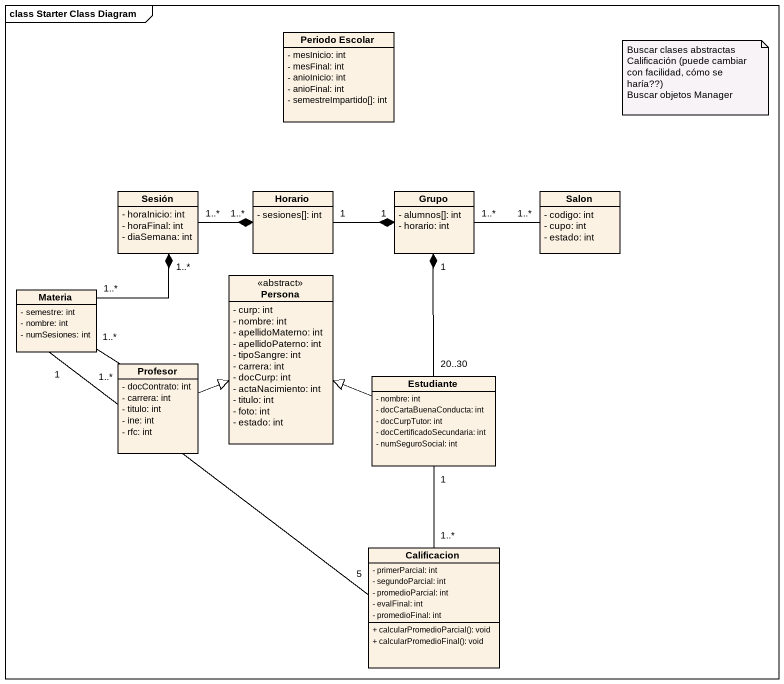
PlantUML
@startuml
mainframe class Starter Class Diagram
hide circle
hide empty members
skinparam classAttributeIconSize 0
class "Periodo Escolar" as Periodo_Escolar {
  - mesInicio: int
  - mesFinal: int
  - anioInicio: int
  - anioFinal: int
  - semestreImpartido[]: int
}
class Sesión {
  - horaInicio: int
  - horaFinal: int
  - diaSemana: int
}
class Horario {
  - sesiones[]: int
}
class Grupo {
  - alumnos[]: int
  - horario: int
}
class Salon {
  - codigo: int
  - cupo: int
  - estado: int
}
class Persona <<abstract>> {
  - curp: int
  - nombre: int
  - apellidoMaterno: int
  - apellidoPaterno: int
  - tipoSangre: int
  - carrera: int
  - docCurp: int
  - actaNacimiento: int
  - titulo: int
  - foto: int
  - estado: int
}
class Materia {
  - semestre: int
  - nombre: int
  - numSesiones: int
}
class Profesor {
  - docContrato: int
  - carrera: int
  - titulo: int
  - ine: int
  - rfc: int
}
class Estudiante {
  - nombre: int
  - docCartaBuenaConducta: int
  - docCurpTutor: int
  - docCertificadoSecundaria: int
  - numSeguroSocial: int
}
class Calificacion {
  - primerParcial: int
  - segundoParcial: int
  - promedioParcial: int
  - evalFinal: int
  - promedioFinal: int
  + calcularPromedioParcial(): void
  + calcularPromedioFinal(): void
}
Sesión "1..*" -right-* "1..*" Horario
Horario "1" -right-* "1" Grupo
Grupo "1..*" -right- "1..*" Salon
Materia "1..*" -up-* "1..*" Sesión
Profesor -right-|> Persona
Profesor "1..*" -up- "1..*" Materia
Estudiante "20..30" -up-* "1" Grupo
Estudiante -left-|> Persona
Estudiante "1" -- "1..*" Calificacion
Calificacion "5" -up- "1" Materia
note as N1
  Buscar clases abstractas
  Calificación (puede cambiar con facilidad, cómo se haría??)
  Buscar objetos Manager
end note
@enduml
